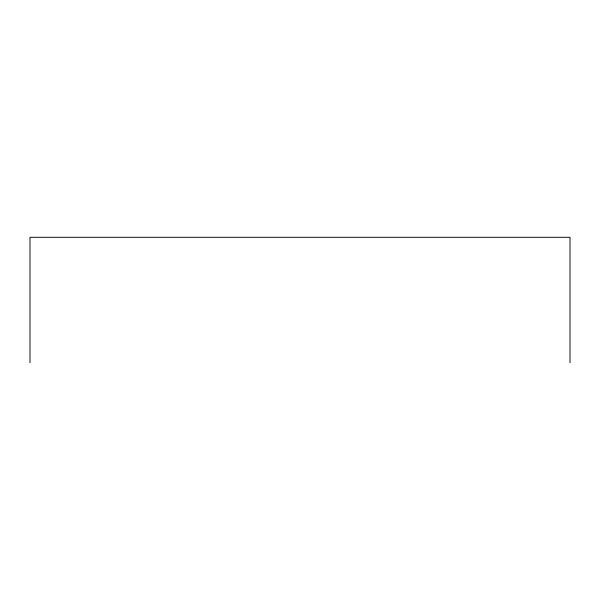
<?xml version="1.0" encoding="UTF-8"?>
<svg xmlns="http://www.w3.org/2000/svg" width="600" height="600" viewBox="0 0 600 600"><rect width="100%" height="100%" fill="white"/><g stroke="black" fill="none" stroke-linecap="round" stroke-linejoin="round"><path stroke-width="0.9" d="M570 362.707L570 237.292L30 237.292L30 362.707"/></g></svg>
